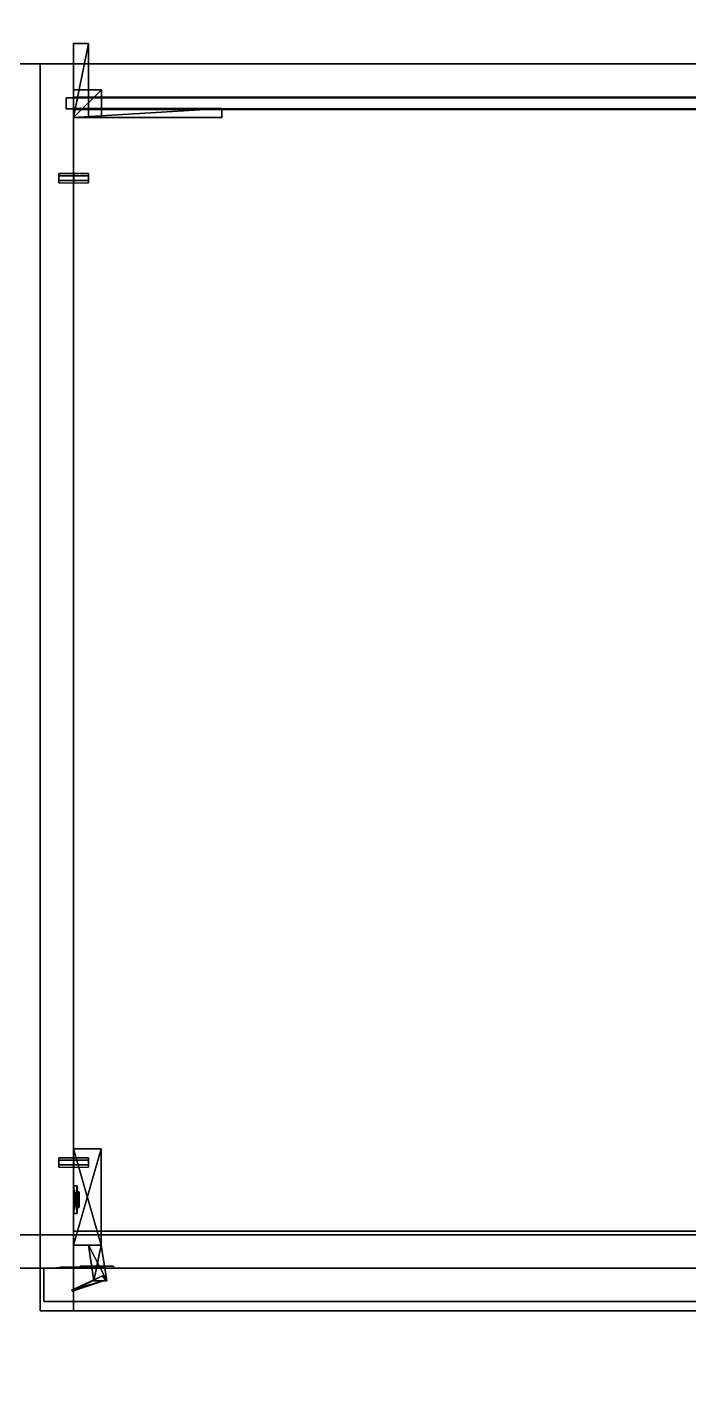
# Model space of a CAD drawing. Extents: x 0 to 5507, y -6518 to 0.
# Drawn here: x 1408 to 1765, y -2234 to -1498 of the extents above; entities that cross this region are included whole.
import ezdxf

# ---------------------------------------------------------------- set-up
doc = ezdxf.new("R2010")
doc.units = 0
for name, color, linetype in [('LAYER0', 7, 'CONTINUOUS'), ('LAYER1', 7, 'CONTINUOUS'), ('LAYER134', 254, 'CONTINUOUS'), ('LAYER135', 254, 'CONTINUOUS'), ('LAYER138', 7, 'CONTINUOUS'), ('LAYER139', 7, 'CONTINUOUS'), ('LAYER140', 7, 'CONTINUOUS'), ('LAYER141', 7, 'CONTINUOUS'), ('LAYER142', 7, 'CONTINUOUS'), ('LAYER144', 2, 'CONTINUOUS'), ('LAYER145', 7, 'CONTINUOUS'), ('LAYER146', 253, 'CONTINUOUS'), ('LAYER147', 253, 'CONTINUOUS'), ('LAYER148', 253, 'CONTINUOUS'), ('LAYER149', 253, 'CONTINUOUS'), ('LAYER150', 253, 'CONTINUOUS'), ('LAYER151', 253, 'CONTINUOUS'), ('LAYER168', 7, 'CONTINUOUS'), ('LAYER169', 254, 'CONTINUOUS'), ('LAYER170', 254, 'CONTINUOUS'), ('LAYER173', 28, 'CONTINUOUS'), ('LAYER174', 253, 'CONTINUOUS'), ('LAYER175', 28, 'CONTINUOUS'), ('LAYER176', 253, 'CONTINUOUS'), ('LAYER177', 254, 'CONTINUOUS'), ('LAYER3', 45, 'CONTINUOUS'), ('LAYER536', 254, 'CONTINUOUS'), ('LAYER537', 45, 'CONTINUOUS')]:
    doc.layers.add(name, color=color, linetype=linetype)

msp = doc.modelspace()

# ---------------------------------------------------------------- linework, layer by layer
at = {"layer": 'LAYER0', "invisible_edges": 1}
for points in [[(5507, 0), (0, -6518), (0, 0), (5507, 0)], [(5507, -6518, 5), (0, 0, 5), (0, -6518, 5), (5507, -6518, 5)], [(0, 0, 5), (5507, -6518, 5), (5507, 0, 5), (0, 0, 5)], [(0, -6518), (5507, 0), (5507, -6518), (0, -6518)]]:
    msp.add_3dface(points, dxfattribs=at)
at = {"layer": 'LAYER1'}
for points, invisible_edges in [([(1039, -1518, 5), (3202, -1368, 5), (3052, -1518, 5), (1039, -1518, 5)], 3), ([(3202, -1368, 5), (1039, -1518, 5), (1039, -1368, 5), (3202, -1368, 5)], 1), ([(3052, -1518, 2340), (1039, -1518, 5), (3052, -1518, 5), (3052, -1518, 2340)], 1), ([(1039, -1518, 5), (3052, -1518, 2340), (1039, -1518, 2340), (1039, -1518, 5)], 1)]:
    msp.add_3dface(points, dxfattribs=dict(at, invisible_edges=invisible_edges))
at = {"layer": 'LAYER134', "invisible_edges": 1}
for points in [[(1415, -1518, 1990), (2351, -2191, 1990), (2351, -1518, 1990), (1415, -1518, 1990)], [(2351, -2191, 1990), (1415, -1518, 1990), (1415, -2191, 1990), (2351, -2191, 1990)], [(1415, -1518, 1990), (1415, -2191, 1972), (1415, -2191, 1990), (1415, -1518, 1990)], [(1415, -2191, 1972), (1415, -1518, 1990), (1415, -1518, 1972), (1415, -2191, 1972)], [(2351, -1518, 1972), (1415, -1518, 1990), (2351, -1518, 1990), (2351, -1518, 1972)], [(1415, -1518, 1990), (2351, -1518, 1972), (1415, -1518, 1972), (1415, -1518, 1990)], [(1415, -2191, 1972), (2351, -1518, 1972), (2351, -2191, 1972), (1415, -2191, 1972)], [(2351, -1518, 1972), (1415, -2191, 1972), (1415, -1518, 1972), (2351, -1518, 1972)], [(1415, -2191, 1972), (2351, -2191, 1990), (1415, -2191, 1990), (1415, -2191, 1972)], [(2351, -2191, 1990), (1415, -2191, 1972), (2351, -2191, 1972), (2351, -2191, 1990)]]:
    msp.add_3dface(points, dxfattribs=at)
at = {"layer": 'LAYER135', "invisible_edges": 1}
for points in [[(1415, -1518, 110), (1433, -2191, 110), (1415, -2191, 110), (1415, -1518, 110)], [(1433, -2191, 110), (1415, -1518, 110), (1433, -1518, 110), (1433, -2191, 110)], [(1433, -1518, 1972), (1415, -2191, 1972), (1433, -2191, 1972), (1433, -1518, 1972)], [(1415, -2191, 1972), (1433, -1518, 1972), (1415, -1518, 1972), (1415, -2191, 1972)], [(1415, -1518, 110), (1433, -1518, 1972), (1433, -1518, 110), (1415, -1518, 110)], [(1433, -1518, 1972), (1415, -1518, 110), (1415, -1518, 1972), (1433, -1518, 1972)], [(1415, -2191, 1972), (1415, -1518, 110), (1415, -2191, 110), (1415, -2191, 1972)], [(1415, -1518, 110), (1415, -2191, 1972), (1415, -1518, 1972), (1415, -1518, 110)], [(1433, -1518, 1972), (1433, -2191, 110), (1433, -1518, 110), (1433, -1518, 1972)], [(1433, -2191, 110), (1433, -1518, 1972), (1433, -2191, 1972), (1433, -2191, 110)], [(1415, -2191, 1972), (1433, -2191, 110), (1433, -2191, 1972), (1415, -2191, 1972)], [(1433, -2191, 110), (1415, -2191, 1972), (1415, -2191, 110), (1433, -2191, 110)]]:
    msp.add_3dface(points, dxfattribs=at)
at = {"layer": 'LAYER138', "invisible_edges": 1}
for points in [[(2333, -1518, 2271), (1433, -1518, 2151), (1433, -1518, 2271), (2333, -1518, 2271)], [(1433, -1518, 2151), (2333, -1518, 2271), (2333, -1518, 2151), (1433, -1518, 2151)], [(1433, -1536, 2271), (1433, -1518, 2151), (1433, -1536, 2151), (1433, -1536, 2271)], [(1433, -1518, 2151), (1433, -1536, 2271), (1433, -1518, 2271), (1433, -1518, 2151)], [(2333, -1536, 2151), (1433, -1518, 2151), (2333, -1518, 2151), (2333, -1536, 2151)], [(1433, -1518, 2151), (2333, -1536, 2151), (1433, -1536, 2151), (1433, -1518, 2151)], [(1433, -1536, 2271), (2333, -1518, 2271), (1433, -1518, 2271), (1433, -1536, 2271)], [(2333, -1518, 2271), (1433, -1536, 2271), (2333, -1536, 2271), (2333, -1518, 2271)], [(2333, -1536, 2151), (1433, -1536, 2271), (1433, -1536, 2151), (2333, -1536, 2151)], [(1433, -1536, 2271), (2333, -1536, 2151), (2333, -1536, 2271), (1433, -1536, 2271)]]:
    msp.add_3dface(points, dxfattribs=at)
at = {"layer": 'LAYER139', "invisible_edges": 1}
for points in [[(1433, -1518, 2289), (2333, -2168, 2289), (2333, -1518, 2289), (1433, -1518, 2289)], [(2333, -2168, 2289), (1433, -1518, 2289), (1433, -2168, 2289), (2333, -2168, 2289)], [(1433, -1518, 2289), (1433, -2168, 2271), (1433, -2168, 2289), (1433, -1518, 2289)], [(1433, -2168, 2271), (1433, -1518, 2289), (1433, -1518, 2271), (1433, -2168, 2271)], [(2333, -1518, 2271), (1433, -1518, 2289), (2333, -1518, 2289), (2333, -1518, 2271)], [(1433, -1518, 2289), (2333, -1518, 2271), (1433, -1518, 2271), (1433, -1518, 2289)], [(1433, -2168, 2271), (2333, -1518, 2271), (2333, -2168, 2271), (1433, -2168, 2271)], [(2333, -1518, 2271), (1433, -2168, 2271), (1433, -1518, 2271), (2333, -1518, 2271)], [(1433, -2168, 2271), (2333, -2168, 2289), (1433, -2168, 2289), (1433, -2168, 2271)], [(2333, -2168, 2289), (1433, -2168, 2271), (2333, -2168, 2271), (2333, -2168, 2289)]]:
    msp.add_3dface(points, dxfattribs=at)
at = {"layer": 'LAYER140', "invisible_edges": 1}
for points in [[(2333, -1518, 1991), (1433, -2168, 1991), (1433, -1518, 1991), (2333, -1518, 1991)], [(1433, -2168, 1991), (2333, -1518, 1991), (2333, -2168, 1991), (1433, -2168, 1991)], [(1433, -1518, 2009), (1433, -2168, 1991), (1433, -2168, 2009), (1433, -1518, 2009)], [(1433, -2168, 1991), (1433, -1518, 2009), (1433, -1518, 1991), (1433, -2168, 1991)], [(1433, -1518, 2009), (2333, -1518, 1991), (1433, -1518, 1991), (1433, -1518, 2009)], [(2333, -1518, 1991), (1433, -1518, 2009), (2333, -1518, 2009), (2333, -1518, 1991)], [(2333, -2168, 2009), (1433, -1518, 2009), (1433, -2168, 2009), (2333, -2168, 2009)], [(1433, -1518, 2009), (2333, -2168, 2009), (2333, -1518, 2009), (1433, -1518, 2009)], [(2333, -2168, 2009), (1433, -2168, 1991), (2333, -2168, 1991), (2333, -2168, 2009)], [(1433, -2168, 1991), (2333, -2168, 2009), (1433, -2168, 2009), (1433, -2168, 1991)]]:
    msp.add_3dface(points, dxfattribs=at)
at = {"layer": 'LAYER141', "invisible_edges": 1}
for points in [[(1429, -1536.3, 2005), (2337, -1536.3, 2275), (2337, -1536.3, 2005), (1429, -1536.3, 2005)], [(2337, -1536.3, 2275), (1429, -1536.3, 2005), (1429, -1536.3, 2275), (2337, -1536.3, 2275)], [(1429, -1542.3, 2275), (2337, -1536.3, 2275), (1429, -1536.3, 2275), (1429, -1542.3, 2275)], [(2337, -1536.3, 2275), (1429, -1542.3, 2275), (2337, -1542.3, 2275), (2337, -1536.3, 2275)], [(1429, -1536.3, 2005), (1429, -1542.3, 2275), (1429, -1536.3, 2275), (1429, -1536.3, 2005)], [(1429, -1542.3, 2275), (1429, -1536.3, 2005), (1429, -1542.3, 2005), (1429, -1542.3, 2275)], [(2337, -1542.3, 2005), (1429, -1536.3, 2005), (2337, -1536.3, 2005), (2337, -1542.3, 2005)], [(1429, -1536.3, 2005), (2337, -1542.3, 2005), (1429, -1542.3, 2005), (1429, -1536.3, 2005)], [(1429, -1542.3, 2275), (2337, -1542.3, 2005), (2337, -1542.3, 2275), (1429, -1542.3, 2275)], [(2337, -1542.3, 2005), (1429, -1542.3, 2275), (1429, -1542.3, 2005), (2337, -1542.3, 2005)]]:
    msp.add_3dface(points, dxfattribs=at)
at = {"layer": 'LAYER142', "invisible_edges": 1}
for points in [[(1415, -1518, 1990), (1433, -2168, 1990), (1415, -2168, 1990), (1415, -1518, 1990)], [(1433, -2168, 1990), (1415, -1518, 1990), (1433, -1518, 1990), (1433, -2168, 1990)], [(1433, -1518, 2290), (1415, -2168, 2290), (1433, -2168, 2290), (1433, -1518, 2290)], [(1415, -2168, 2290), (1433, -1518, 2290), (1415, -1518, 2290), (1415, -2168, 2290)], [(1415, -1518, 1990), (1433, -1518, 2290), (1433, -1518, 1990), (1415, -1518, 1990)], [(1433, -1518, 2290), (1415, -1518, 1990), (1415, -1518, 2290), (1433, -1518, 2290)], [(1415, -2168, 2290), (1415, -1518, 1990), (1415, -2168, 1990), (1415, -2168, 2290)], [(1415, -1518, 1990), (1415, -2168, 2290), (1415, -1518, 2290), (1415, -1518, 1990)], [(1433, -1518, 2290), (1433, -2168, 1990), (1433, -1518, 1990), (1433, -1518, 2290)], [(1433, -2168, 1990), (1433, -1518, 2290), (1433, -2168, 2290), (1433, -2168, 1990)], [(1415, -2168, 2290), (1433, -2168, 1990), (1433, -2168, 2290), (1415, -2168, 2290)], [(1433, -2168, 1990), (1415, -2168, 2290), (1415, -2168, 1990), (1433, -2168, 1990)]]:
    msp.add_3dface(points, dxfattribs=at)
at = {"layer": 'LAYER144'}
for points in [[(1513, -1547, 2248), (1513, -1542, 2248), (1433, -1547, 2248), (1513, -1547, 2248)], [(1433, -1547, 2248), (1513, -1542, 2248), (1433, -1542, 2248), (1433, -1547, 2248)], [(1433, -1547, 2248), (1433, -1542, 2248), (1433, -1547, 2225), (1433, -1547, 2248)], [(1433, -1547, 2225), (1433, -1542, 2248), (1433, -1542, 2225), (1433, -1547, 2225)], [(1513, -1547, 2225), (1433, -1547, 2225), (1513, -1542, 2225), (1513, -1547, 2225)], [(1513, -1542, 2225), (1433, -1547, 2225), (1433, -1542, 2225), (1513, -1542, 2225)], [(1513, -1542, 2225), (1433, -1542, 2225), (1513, -1542, 2248), (1513, -1542, 2225)], [(1513, -1542, 2248), (1433, -1542, 2225), (1433, -1542, 2248), (1513, -1542, 2248)], [(1513, -1547, 2225), (1513, -1542, 2225), (1513, -1547, 2248), (1513, -1547, 2225)], [(1513, -1547, 2248), (1513, -1542, 2225), (1513, -1542, 2248), (1513, -1547, 2248)], [(1513, -1547, 2248), (1433, -1547, 2248), (1513, -1547, 2225), (1513, -1547, 2248)], [(1513, -1547, 2225), (1433, -1547, 2248), (1433, -1547, 2225), (1513, -1547, 2225)]]:
    msp.add_3dface(points, dxfattribs=at)
at = {"layer": 'LAYER145', "invisible_edges": 1}
for points in [[(1433, -1542, 2248), (1513, -1547, 2248), (1513, -1542, 2248), (1433, -1542, 2248)], [(1513, -1547, 2248), (1433, -1542, 2248), (1433, -1547, 2248), (1513, -1547, 2248)], [(1433, -1547, 2225), (1513, -1542, 2225), (1513, -1547, 2225), (1433, -1547, 2225)], [(1513, -1542, 2225), (1433, -1547, 2225), (1433, -1542, 2225), (1513, -1542, 2225)], [(1433, -1542, 2248), (1433, -1547, 2225), (1433, -1547, 2248), (1433, -1542, 2248)], [(1433, -1547, 2225), (1433, -1542, 2248), (1433, -1542, 2225), (1433, -1547, 2225)], [(1513, -1542, 2225), (1433, -1542, 2248), (1513, -1542, 2248), (1513, -1542, 2225)], [(1433, -1542, 2248), (1513, -1542, 2225), (1433, -1542, 2225), (1433, -1542, 2248)], [(1513, -1542, 2225), (1513, -1547, 2248), (1513, -1547, 2225), (1513, -1542, 2225)], [(1513, -1547, 2248), (1513, -1542, 2225), (1513, -1542, 2248), (1513, -1547, 2248)], [(1433, -1547, 2225), (1513, -1547, 2248), (1433, -1547, 2248), (1433, -1547, 2225)], [(1513, -1547, 2248), (1433, -1547, 2225), (1513, -1547, 2225), (1513, -1547, 2248)]]:
    msp.add_3dface(points, dxfattribs=at)
at = {"layer": 'LAYER146'}
for points in [[(1448, -1547, 2248), (1448, -1532, 2248), (1433, -1547, 2248), (1448, -1547, 2248)], [(1433, -1547, 2248), (1448, -1532, 2248), (1433, -1532, 2248), (1433, -1547, 2248)], [(1433, -1547, 2248), (1433, -1532, 2248), (1433, -1547, 2233), (1433, -1547, 2248)], [(1433, -1547, 2233), (1433, -1532, 2248), (1433, -1532, 2233), (1433, -1547, 2233)], [(1448, -1547, 2233), (1433, -1547, 2233), (1448, -1532, 2233), (1448, -1547, 2233)], [(1448, -1532, 2233), (1433, -1547, 2233), (1433, -1532, 2233), (1448, -1532, 2233)], [(1448, -1532, 2233), (1433, -1532, 2233), (1448, -1532, 2248), (1448, -1532, 2233)], [(1448, -1532, 2248), (1433, -1532, 2233), (1433, -1532, 2248), (1448, -1532, 2248)], [(1448, -1547, 2233), (1448, -1532, 2233), (1448, -1547, 2248), (1448, -1547, 2233)], [(1448, -1547, 2248), (1448, -1532, 2233), (1448, -1532, 2248), (1448, -1547, 2248)], [(1448, -1547, 2248), (1433, -1547, 2248), (1448, -1547, 2233), (1448, -1547, 2248)], [(1448, -1547, 2233), (1433, -1547, 2248), (1433, -1547, 2233), (1448, -1547, 2233)]]:
    msp.add_3dface(points, dxfattribs=at)
at = {"layer": 'LAYER147'}
for points in [[(1448, -1547, 2248), (1448, -1532, 2248), (1433, -1547, 2248), (1448, -1547, 2248)], [(1433, -1547, 2248), (1448, -1532, 2248), (1433, -1532, 2248), (1433, -1547, 2248)], [(1433, -1547, 2248), (1433, -1532, 2248), (1433, -1547, 2233), (1433, -1547, 2248)], [(1433, -1547, 2233), (1433, -1532, 2248), (1433, -1532, 2233), (1433, -1547, 2233)], [(1448, -1547, 2233), (1433, -1547, 2233), (1448, -1532, 2233), (1448, -1547, 2233)], [(1448, -1532, 2233), (1433, -1547, 2233), (1433, -1532, 2233), (1448, -1532, 2233)], [(1448, -1532, 2233), (1433, -1532, 2233), (1448, -1532, 2248), (1448, -1532, 2233)], [(1448, -1532, 2248), (1433, -1532, 2233), (1433, -1532, 2248), (1448, -1532, 2248)], [(1448, -1547, 2233), (1448, -1532, 2233), (1448, -1547, 2248), (1448, -1547, 2233)], [(1448, -1547, 2248), (1448, -1532, 2233), (1448, -1532, 2248), (1448, -1547, 2248)], [(1448, -1547, 2248), (1433, -1547, 2248), (1448, -1547, 2233), (1448, -1547, 2248)], [(1448, -1547, 2233), (1433, -1547, 2248), (1433, -1547, 2233), (1448, -1547, 2233)]]:
    msp.add_3dface(points, dxfattribs=at)
at = {"layer": 'LAYER148'}
for points in [[(1448, -1547, 2248), (1448, -1532, 2248), (1433, -1547, 2248), (1448, -1547, 2248)], [(1433, -1547, 2248), (1448, -1532, 2248), (1433, -1532, 2248), (1433, -1547, 2248)], [(1433, -1547, 2248), (1433, -1532, 2248), (1433, -1547, 2233), (1433, -1547, 2248)], [(1433, -1547, 2233), (1433, -1532, 2248), (1433, -1532, 2233), (1433, -1547, 2233)], [(1448, -1547, 2233), (1433, -1547, 2233), (1448, -1532, 2233), (1448, -1547, 2233)], [(1448, -1532, 2233), (1433, -1547, 2233), (1433, -1532, 2233), (1448, -1532, 2233)], [(1448, -1532, 2233), (1433, -1532, 2233), (1448, -1532, 2248), (1448, -1532, 2233)], [(1448, -1532, 2248), (1433, -1532, 2233), (1433, -1532, 2248), (1448, -1532, 2248)], [(1448, -1547, 2233), (1448, -1532, 2233), (1448, -1547, 2248), (1448, -1547, 2233)], [(1448, -1547, 2248), (1448, -1532, 2233), (1448, -1532, 2248), (1448, -1547, 2248)], [(1448, -1547, 2248), (1433, -1547, 2248), (1448, -1547, 2233), (1448, -1547, 2248)], [(1448, -1547, 2233), (1433, -1547, 2248), (1433, -1547, 2233), (1448, -1547, 2233)]]:
    msp.add_3dface(points, dxfattribs=at)
at = {"layer": 'LAYER149'}
for points in [[(1448, -1547, 2248), (1448, -1532, 2248), (1433, -1547, 2248), (1448, -1547, 2248)], [(1433, -1547, 2248), (1448, -1532, 2248), (1433, -1532, 2248), (1433, -1547, 2248)], [(1433, -1547, 2248), (1433, -1532, 2248), (1433, -1547, 2233), (1433, -1547, 2248)], [(1433, -1547, 2233), (1433, -1532, 2248), (1433, -1532, 2233), (1433, -1547, 2233)], [(1448, -1547, 2233), (1433, -1547, 2233), (1448, -1532, 2233), (1448, -1547, 2233)], [(1448, -1532, 2233), (1433, -1547, 2233), (1433, -1532, 2233), (1448, -1532, 2233)], [(1448, -1532, 2233), (1433, -1532, 2233), (1448, -1532, 2248), (1448, -1532, 2233)], [(1448, -1532, 2248), (1433, -1532, 2233), (1433, -1532, 2248), (1448, -1532, 2248)], [(1448, -1547, 2233), (1448, -1532, 2233), (1448, -1547, 2248), (1448, -1547, 2233)], [(1448, -1547, 2248), (1448, -1532, 2233), (1448, -1532, 2248), (1448, -1547, 2248)], [(1448, -1547, 2248), (1433, -1547, 2248), (1448, -1547, 2233), (1448, -1547, 2248)], [(1448, -1547, 2233), (1433, -1547, 2248), (1433, -1547, 2233), (1448, -1547, 2233)]]:
    msp.add_3dface(points, dxfattribs=at)
at = {"layer": 'LAYER150'}
for points in [[(1441, -1547, 2248), (1441, -1507, 2248), (1433, -1547, 2248), (1441, -1547, 2248)], [(1433, -1547, 2248), (1441, -1507, 2248), (1433, -1507, 2248), (1433, -1547, 2248)], [(1433, -1547, 2248), (1433, -1507, 2248), (1433, -1547, 2240), (1433, -1547, 2248)], [(1433, -1547, 2240), (1433, -1507, 2248), (1433, -1507, 2240), (1433, -1547, 2240)], [(1441, -1547, 2240), (1433, -1547, 2240), (1441, -1507, 2240), (1441, -1547, 2240)], [(1441, -1507, 2240), (1433, -1547, 2240), (1433, -1507, 2240), (1441, -1507, 2240)], [(1441, -1507, 2240), (1433, -1507, 2240), (1441, -1507, 2248), (1441, -1507, 2240)], [(1441, -1507, 2248), (1433, -1507, 2240), (1433, -1507, 2248), (1441, -1507, 2248)], [(1441, -1547, 2240), (1441, -1507, 2240), (1441, -1547, 2248), (1441, -1547, 2240)], [(1441, -1547, 2248), (1441, -1507, 2240), (1441, -1507, 2248), (1441, -1547, 2248)], [(1441, -1547, 2248), (1433, -1547, 2248), (1441, -1547, 2240), (1441, -1547, 2248)], [(1441, -1547, 2240), (1433, -1547, 2248), (1433, -1547, 2240), (1441, -1547, 2240)]]:
    msp.add_3dface(points, dxfattribs=at)
at = {"layer": 'LAYER151'}
for points in [[(1513, -1547, 2248), (1513, -1542, 2248), (1433, -1547, 2248), (1513, -1547, 2248)], [(1433, -1547, 2248), (1513, -1542, 2248), (1433, -1542, 2248), (1433, -1547, 2248)], [(1433, -1547, 2248), (1433, -1542, 2248), (1433, -1547, 2232), (1433, -1547, 2248)], [(1433, -1547, 2232), (1433, -1542, 2248), (1433, -1542, 2232), (1433, -1547, 2232)], [(1513, -1547, 2232), (1433, -1547, 2232), (1513, -1542, 2232), (1513, -1547, 2232)], [(1513, -1542, 2232), (1433, -1547, 2232), (1433, -1542, 2232), (1513, -1542, 2232)], [(1513, -1542, 2232), (1433, -1542, 2232), (1513, -1542, 2248), (1513, -1542, 2232)], [(1513, -1542, 2248), (1433, -1542, 2232), (1433, -1542, 2248), (1513, -1542, 2248)], [(1513, -1547, 2232), (1513, -1542, 2232), (1513, -1547, 2248), (1513, -1547, 2232)], [(1513, -1547, 2248), (1513, -1542, 2232), (1513, -1542, 2248), (1513, -1547, 2248)], [(1513, -1547, 2248), (1433, -1547, 2248), (1513, -1547, 2232), (1513, -1547, 2248)], [(1513, -1547, 2232), (1433, -1547, 2248), (1433, -1547, 2232), (1513, -1547, 2232)]]:
    msp.add_3dface(points, dxfattribs=at)
at = {"layer": 'LAYER168', "invisible_edges": 1}
for points in [[(2333, -1542.6, 2131), (1433, -2148, 2131), (1433, -1542.6, 2131), (2333, -1542.6, 2131)], [(1433, -2148, 2131), (2333, -1542.6, 2131), (2333, -2148, 2131), (1433, -2148, 2131)], [(1433, -1542.6, 2149), (1433, -2148, 2131), (1433, -2148, 2149), (1433, -1542.6, 2149)], [(1433, -2148, 2131), (1433, -1542.6, 2149), (1433, -1542.6, 2131), (1433, -2148, 2131)], [(1433, -1542.6, 2149), (2333, -1542.6, 2131), (1433, -1542.6, 2131), (1433, -1542.6, 2149)], [(2333, -1542.6, 2131), (1433, -1542.6, 2149), (2333, -1542.6, 2149), (2333, -1542.6, 2131)], [(2333, -2148, 2149), (1433, -1542.6, 2149), (1433, -2148, 2149), (2333, -2148, 2149)], [(1433, -1542.6, 2149), (2333, -2148, 2149), (2333, -1542.6, 2149), (1433, -1542.6, 2149)], [(2333, -2148, 2149), (1433, -2148, 2131), (2333, -2148, 2131), (2333, -2148, 2149)], [(1433, -2148, 2131), (2333, -2148, 2149), (1433, -2148, 2149), (1433, -2148, 2131)]]:
    msp.add_3dface(points, dxfattribs=at)
at = {"layer": 'LAYER169'}
for points in [[(1425, -2113.5, 2128.5), (1425, -2108.5, 2128.5), (1425, -2109.75, 2130.665), (1425, -2112.25, 2130.665)], [(1425, -2113.5, 2128.5), (1425, -2112.25, 2126.335), (1425, -2109.75, 2126.335), (1425, -2108.5, 2128.5)], [(1432.95, -2108, 2128.5), (1432.95, -2114, 2128.5), (1432.95, -2112.5, 2131.098), (1432.95, -2109.5, 2131.098)], [(1432.95, -2108, 2128.5), (1432.95, -2114, 2128.5), (1432.95, -2112.5, 2125.902), (1432.95, -2109.5, 2125.902)], [(1433.05, -2108, 2128.5), (1433.05, -2114, 2128.5), (1433.05, -2112.5, 2131.098), (1433.05, -2109.5, 2131.098)], [(1433.05, -2108, 2128.5), (1433.05, -2114, 2128.5), (1433.05, -2112.5, 2125.902), (1433.05, -2109.5, 2125.902)], [(1441, -2113.5, 2128.5), (1441, -2108.5, 2128.5), (1441, -2109.75, 2130.665), (1441, -2112.25, 2130.665)], [(1441, -2113.5, 2128.5), (1441, -2112.25, 2126.335), (1441, -2109.75, 2126.335), (1441, -2108.5, 2128.5)]]:
    msp.add_3dface(points, dxfattribs=at)
at = {"layer": 'LAYER170'}
for points in [[(1425, -1582.1, 2128.5), (1425, -1577.1, 2128.5), (1425, -1578.35, 2130.665), (1425, -1580.85, 2130.665)], [(1425, -1582.1, 2128.5), (1425, -1580.85, 2126.335), (1425, -1578.35, 2126.335), (1425, -1577.1, 2128.5)], [(1432.95, -1576.6, 2128.5), (1432.95, -1582.6, 2128.5), (1432.95, -1581.1, 2131.098), (1432.95, -1578.1, 2131.098)], [(1432.95, -1576.6, 2128.5), (1432.95, -1582.6, 2128.5), (1432.95, -1581.1, 2125.902), (1432.95, -1578.1, 2125.902)], [(1433.05, -1576.6, 2128.5), (1433.05, -1582.6, 2128.5), (1433.05, -1581.1, 2131.098), (1433.05, -1578.1, 2131.098)], [(1433.05, -1576.6, 2128.5), (1433.05, -1582.6, 2128.5), (1433.05, -1581.1, 2125.902), (1433.05, -1578.1, 2125.902)], [(1441, -1582.1, 2128.5), (1441, -1577.1, 2128.5), (1441, -1578.35, 2130.665), (1441, -1580.85, 2130.665)], [(1441, -1582.1, 2128.5), (1441, -1580.85, 2126.335), (1441, -1578.35, 2126.335), (1441, -1577.1, 2128.5)]]:
    msp.add_3dface(points, dxfattribs=at)
at = {"layer": 'LAYER173'}
for points, invisible_edges in [([(1424.49, -2167.75, 2088.025), (1423.5, -2167.75, 2093), (1425.5, -2167.75, 2093), (1425.5, -2167.75, 2087.5)], 10), ([(1423.5, -2167.75, 2093), (1424.49, -2167.75, 2097.975), (1425.5, -2167.75, 2098.5), (1425.5, -2167.75, 2093)], 10), ([(1427.308, -2167.75, 2083.808), (1424.49, -2167.75, 2088.025), (1425.5, -2167.75, 2087.5), (1429, -2167.75, 2087.5)], 10), ([(1424.49, -2167.75, 2097.975), (1427.308, -2167.75, 2102.192), (1429, -2167.75, 2098.5), (1425.5, -2167.75, 2098.5)], 10), ([(1425.5, -2167.5, 2098.5), (1425.5, -2167.5, 2087.5), (1432.5, -2167.5, 2087.5), (1432.291, -2167.5, 2098.317)], 4), ([(1431.525, -2167.75, 2080.99), (1427.308, -2167.75, 2083.808), (1429, -2167.75, 2087.5), (1432.5, -2167.75, 2087.5)], 10), ([(1427.308, -2167.75, 2102.192), (1431.525, -2167.75, 2105.01), (1432.5, -2167.75, 2098.5), (1429, -2167.75, 2098.5)], 10), ([(1436.5, -2167.75, 2080), (1431.525, -2167.75, 2080.99), (1432.5, -2167.75, 2087.5), (1436.5, -2167.75, 2084)], 2), ([(1431.525, -2167.75, 2105.01), (1436.5, -2167.75, 2106), (1436.5, -2167.75, 2102), (1432.5, -2167.75, 2098.5)], 8), ([(1432.291, -2167.5, 2098.317), (1432.5, -2167.5, 2087.5), (1436.5, -2167.5, 2084), (1436.5, -2167.5, 2102)], 5), ([(1454.5, -2167, 2072), (1449.5, -2167, 2084), (1436.5, -2167, 2084), (1436.5, -2167, 2072)], 1), ([(1454.5, -2167, 2114), (1449.5, -2167, 2102), (1436.5, -2167, 2102), (1436.5, -2167, 2114)], 1), ([(1436.5, -2167.5, 2102), (1436.5, -2167.5, 2084), (1449.5, -2167.5, 2084), (1449.5, -2167.5, 2102)], 1), ([(1454.5, -2167, 2114), (1454.5, -2167, 2072), (1449.5, -2167, 2084), (1449.5, -2167, 2102)], 10)]:
    msp.add_3dface(points, dxfattribs=dict(at, invisible_edges=invisible_edges))
for points in [[(1454.5, -2167, 2072), (1436.5, -2167, 2072), (1436.5, -2167, 2072), (1454.5, -2167, 2072)], [(1454.5, -2167, 2114), (1436.5, -2167, 2114), (1436.5, -2167, 2114), (1454.5, -2167, 2114)], [(1449.5, -2167, 2084), (1449.5, -2168, 2084), (1436.5, -2168, 2084), (1436.5, -2167, 2084)], [(1436.5, -2167, 2084), (1436.5, -2168, 2084), (1436.5, -2168, 2072), (1436.5, -2167, 2072)], [(1436.5, -2167, 2072), (1436.5, -2168, 2072), (1454.5, -2168, 2072), (1454.5, -2167, 2072)], [(1449.5, -2167, 2102), (1449.5, -2168, 2102), (1436.5, -2168, 2102), (1436.5, -2167, 2102)], [(1436.5, -2167, 2102), (1436.5, -2168, 2102), (1436.5, -2168, 2114), (1436.5, -2167, 2114)], [(1436.5, -2167, 2114), (1436.5, -2168, 2114), (1454.5, -2168, 2114), (1454.5, -2167, 2114)], [(1436.5, -2168, 2084), (1436.5, -2168, 2072), (1436.5, -2168, 2084)], [(1436.5, -2168, 2102), (1436.5, -2168, 2114), (1436.5, -2168, 2102)], [(1454.5, -2168, 2072), (1436.5, -2168, 2072), (1436.5, -2168, 2114), (1454.5, -2168, 2114)], [(1449.5, -2167, 2084), (1449.5, -2168, 2084), (1449.5, -2168, 2102), (1449.5, -2167, 2102)], [(1449.5, -2168, 2084), (1449.5, -2168, 2102), (1449.5, -2168, 2084)], [(1454.5, -2167, 2114), (1454.5, -2168, 2114), (1454.5, -2167, 2114)], [(1454.5, -2168, 2072), (1454.5, -2168, 2114), (1454.5, -2167, 2114), (1454.5, -2167, 2072)]]:
    msp.add_3dface(points, dxfattribs=at)
at = {"layer": 'LAYER174'}
for points in [[(1433, -2103.5, 2086.217), (1447.922, -2155.5, 2086.217), (1433, -2155.5, 2086.217), (1433, -2103.5, 2086.217)], [(1447.922, -2103.5, 2086.217), (1447.922, -2155.5, 2086.217), (1433, -2103.5, 2086.217), (1447.922, -2103.5, 2086.217)], [(1433, -2103.5, 2099.783), (1447.922, -2103.5, 2086.217), (1433, -2103.5, 2086.217), (1433, -2103.5, 2099.783)], [(1447.922, -2103.5, 2099.783), (1447.922, -2103.5, 2086.217), (1433, -2103.5, 2099.783), (1447.922, -2103.5, 2099.783)], [(1433, -2155.5, 2099.783), (1447.922, -2103.5, 2099.783), (1433, -2103.5, 2099.783), (1433, -2155.5, 2099.783)], [(1447.922, -2155.5, 2099.783), (1447.922, -2103.5, 2099.783), (1433, -2155.5, 2099.783), (1447.922, -2155.5, 2099.783)], [(1447.922, -2103.5, 2086.217), (1447.922, -2155.5, 2099.783), (1447.922, -2155.5, 2086.217), (1447.922, -2103.5, 2086.217)], [(1447.922, -2103.5, 2099.783), (1447.922, -2155.5, 2099.783), (1447.922, -2103.5, 2086.217), (1447.922, -2103.5, 2099.783)], [(1433, -2123.5, 2119), (1433, -2138.5, 2119), (1434.99, -2138.5, 2119), (1433, -2123.5, 2119)], [(1434.99, -2123.5, 2119), (1433, -2123.5, 2119), (1434.99, -2138.5, 2119), (1434.99, -2123.5, 2119)], [(1433, -2123.5, 2067), (1433, -2123.5, 2119), (1434.99, -2123.5, 2119), (1433, -2123.5, 2067)], [(1434.99, -2123.5, 2067), (1433, -2123.5, 2067), (1434.99, -2123.5, 2119), (1434.99, -2123.5, 2067)], [(1433, -2138.5, 2067), (1433, -2123.5, 2067), (1434.99, -2123.5, 2067), (1433, -2138.5, 2067)], [(1434.99, -2138.5, 2067), (1433, -2138.5, 2067), (1434.99, -2123.5, 2067), (1434.99, -2138.5, 2067)], [(1434.99, -2123.5, 2119), (1434.99, -2138.5, 2119), (1434.99, -2138.5, 2067), (1434.99, -2123.5, 2119)], [(1434.99, -2123.5, 2067), (1434.99, -2123.5, 2119), (1434.99, -2138.5, 2067), (1434.99, -2123.5, 2067)], [(1434.99, -2131, 2106.291), (1435.984, -2126.757, 2111.087), (1435.984, -2131, 2106.291), (1434.99, -2131, 2106.291)], [(1434.99, -2126.757, 2111.087), (1435.984, -2126.757, 2111.087), (1434.99, -2131, 2106.291), (1434.99, -2126.757, 2111.087)], [(1434.99, -2126.757, 2111.087), (1435.984, -2131, 2115.883), (1435.984, -2126.757, 2111.087), (1434.99, -2126.757, 2111.087)], [(1434.99, -2131, 2115.883), (1435.984, -2131, 2115.883), (1434.99, -2126.757, 2111.087), (1434.99, -2131, 2115.883)], [(1434.99, -2131, 2106.291), (1434.99, -2126.757, 2111.087), (1434.99, -2131, 2115.883), (1434.99, -2131, 2106.291)], [(1434.99, -2131, 2070.117), (1435.984, -2126.757, 2074.913), (1435.984, -2131, 2070.117), (1434.99, -2131, 2070.117)], [(1434.99, -2126.757, 2074.913), (1435.984, -2126.757, 2074.913), (1434.99, -2131, 2070.117), (1434.99, -2126.757, 2074.913)], [(1434.99, -2126.757, 2074.913), (1435.984, -2131, 2079.709), (1435.984, -2126.757, 2074.913), (1434.99, -2126.757, 2074.913)], [(1434.99, -2131, 2079.709), (1435.984, -2131, 2079.709), (1434.99, -2126.757, 2074.913), (1434.99, -2131, 2079.709)], [(1434.99, -2131, 2070.117), (1434.99, -2126.757, 2074.913), (1434.99, -2131, 2079.709), (1434.99, -2131, 2070.117)], [(1435.984, -2135.243, 2111.087), (1435.984, -2126.757, 2111.087), (1435.984, -2131, 2115.883), (1435.984, -2135.243, 2111.087)], [(1435.984, -2131, 2106.291), (1435.984, -2126.757, 2111.087), (1435.984, -2135.243, 2111.087), (1435.984, -2131, 2106.291)], [(1435.984, -2135.243, 2074.913), (1435.984, -2126.757, 2074.913), (1435.984, -2131, 2079.709), (1435.984, -2135.243, 2074.913)], [(1435.984, -2131, 2070.117), (1435.984, -2126.757, 2074.913), (1435.984, -2135.243, 2074.913), (1435.984, -2131, 2070.117)], [(1434.99, -2135.243, 2111.087), (1435.984, -2131, 2106.291), (1435.984, -2135.243, 2111.087), (1434.99, -2135.243, 2111.087)], [(1434.99, -2131, 2106.291), (1435.984, -2131, 2106.291), (1434.99, -2135.243, 2111.087), (1434.99, -2131, 2106.291)], [(1434.99, -2135.243, 2111.087), (1434.99, -2131, 2106.291), (1434.99, -2131, 2115.883), (1434.99, -2135.243, 2111.087)], [(1434.99, -2135.243, 2111.087), (1435.984, -2131, 2115.883), (1434.99, -2131, 2115.883), (1434.99, -2135.243, 2111.087)], [(1435.984, -2135.243, 2111.087), (1435.984, -2131, 2115.883), (1434.99, -2135.243, 2111.087), (1435.984, -2135.243, 2111.087)], [(1434.99, -2135.243, 2074.913), (1435.984, -2131, 2070.117), (1435.984, -2135.243, 2074.913), (1434.99, -2135.243, 2074.913)], [(1434.99, -2131, 2070.117), (1435.984, -2131, 2070.117), (1434.99, -2135.243, 2074.913), (1434.99, -2131, 2070.117)], [(1434.99, -2135.243, 2074.913), (1434.99, -2131, 2070.117), (1434.99, -2131, 2079.709), (1434.99, -2135.243, 2074.913)], [(1434.99, -2135.243, 2074.913), (1435.984, -2131, 2079.709), (1434.99, -2131, 2079.709), (1434.99, -2135.243, 2074.913)], [(1435.984, -2135.243, 2074.913), (1435.984, -2131, 2079.709), (1434.99, -2135.243, 2074.913), (1435.984, -2135.243, 2074.913)], [(1434.99, -2138.5, 2119), (1433, -2138.5, 2119), (1433, -2138.5, 2067), (1434.99, -2138.5, 2119)], [(1434.99, -2138.5, 2067), (1434.99, -2138.5, 2119), (1433, -2138.5, 2067), (1434.99, -2138.5, 2067)], [(1440.958, -2155.5, 2086.217), (1450.906, -2174.865, 2086.217), (1443.942, -2174.865, 2086.217), (1440.958, -2155.5, 2086.217)], [(1447.922, -2155.5, 2086.217), (1450.906, -2174.865, 2086.217), (1440.958, -2155.5, 2086.217), (1447.922, -2155.5, 2086.217)], [(1443.942, -2174.865, 2099.783), (1447.922, -2155.5, 2099.783), (1440.958, -2155.5, 2099.783), (1443.942, -2174.865, 2099.783)], [(1450.906, -2174.865, 2099.783), (1447.922, -2155.5, 2099.783), (1443.942, -2174.865, 2099.783), (1450.906, -2174.865, 2099.783)], [(1447.922, -2155.5, 2086.217), (1450.906, -2174.865, 2099.783), (1450.906, -2174.865, 2086.217), (1447.922, -2155.5, 2086.217)], [(1447.922, -2155.5, 2099.783), (1450.906, -2174.865, 2099.783), (1447.922, -2155.5, 2086.217), (1447.922, -2155.5, 2099.783)], [(1448.692, -2172.075, 2087.348), (1432.409, -2180.5, 2087.348), (1431.918, -2179.923, 2087.348), (1448.692, -2172.075, 2087.348)], [(1431.918, -2179.923, 2098.652), (1450.182, -2174.456, 2098.652), (1448.692, -2172.075, 2098.652), (1431.918, -2179.923, 2098.652)], [(1432.409, -2180.5, 2098.652), (1450.182, -2174.456, 2098.652), (1431.918, -2179.923, 2098.652), (1432.409, -2180.5, 2098.652)], [(1450.182, -2174.456, 2087.348), (1432.409, -2180.5, 2087.348), (1448.692, -2172.075, 2087.348), (1450.182, -2174.456, 2087.348)], [(1450.182, -2174.456, 2087.348), (1432.409, -2180.5, 2098.652), (1432.409, -2180.5, 2087.348), (1450.182, -2174.456, 2087.348)], [(1450.182, -2174.456, 2098.652), (1432.409, -2180.5, 2098.652), (1450.182, -2174.456, 2087.348), (1450.182, -2174.456, 2098.652)]]:
    msp.add_3dface(points, dxfattribs=at)
at = {"layer": 'LAYER175'}
for points, invisible_edges in [([(1424.49, -2167.75, 2182.025), (1423.5, -2167.75, 2187), (1425.5, -2167.75, 2187), (1425.5, -2167.75, 2181.5)], 10), ([(1423.5, -2167.75, 2187), (1424.49, -2167.75, 2191.975), (1425.5, -2167.75, 2192.5), (1425.5, -2167.75, 2187)], 10), ([(1427.308, -2167.75, 2177.808), (1424.49, -2167.75, 2182.025), (1425.5, -2167.75, 2181.5), (1429, -2167.75, 2181.5)], 10), ([(1424.49, -2167.75, 2191.975), (1427.308, -2167.75, 2196.192), (1429, -2167.75, 2192.5), (1425.5, -2167.75, 2192.5)], 10), ([(1425.5, -2167.5, 2192.5), (1425.5, -2167.5, 2181.5), (1432.5, -2167.5, 2181.5), (1432.291, -2167.5, 2192.317)], 4), ([(1431.525, -2167.75, 2174.99), (1427.308, -2167.75, 2177.808), (1429, -2167.75, 2181.5), (1432.5, -2167.75, 2181.5)], 10), ([(1427.308, -2167.75, 2196.192), (1431.525, -2167.75, 2199.01), (1432.5, -2167.75, 2192.5), (1429, -2167.75, 2192.5)], 10), ([(1436.5, -2167.75, 2174), (1431.525, -2167.75, 2174.99), (1432.5, -2167.75, 2181.5), (1436.5, -2167.75, 2178)], 2), ([(1431.525, -2167.75, 2199.01), (1436.5, -2167.75, 2200), (1436.5, -2167.75, 2196), (1432.5, -2167.75, 2192.5)], 8), ([(1432.291, -2167.5, 2192.317), (1432.5, -2167.5, 2181.5), (1436.5, -2167.5, 2178), (1436.5, -2167.5, 2196)], 5), ([(1454.5, -2167, 2166), (1449.5, -2167, 2178), (1436.5, -2167, 2178), (1436.5, -2167, 2166)], 1), ([(1454.5, -2167, 2208), (1449.5, -2167, 2196), (1436.5, -2167, 2196), (1436.5, -2167, 2208)], 1), ([(1436.5, -2167.5, 2196), (1436.5, -2167.5, 2178), (1449.5, -2167.5, 2178), (1449.5, -2167.5, 2196)], 1), ([(1454.5, -2167, 2208), (1454.5, -2167, 2166), (1449.5, -2167, 2178), (1449.5, -2167, 2196)], 10)]:
    msp.add_3dface(points, dxfattribs=dict(at, invisible_edges=invisible_edges))
for points in [[(1454.5, -2167, 2166), (1436.5, -2167, 2166), (1436.5, -2167, 2166), (1454.5, -2167, 2166)], [(1454.5, -2167, 2208), (1436.5, -2167, 2208), (1436.5, -2167, 2208), (1454.5, -2167, 2208)], [(1449.5, -2167, 2178), (1449.5, -2168, 2178), (1436.5, -2168, 2178), (1436.5, -2167, 2178)], [(1436.5, -2167, 2178), (1436.5, -2168, 2178), (1436.5, -2168, 2166), (1436.5, -2167, 2166)], [(1436.5, -2167, 2166), (1436.5, -2168, 2166), (1454.5, -2168, 2166), (1454.5, -2167, 2166)], [(1449.5, -2167, 2196), (1449.5, -2168, 2196), (1436.5, -2168, 2196), (1436.5, -2167, 2196)], [(1436.5, -2167, 2196), (1436.5, -2168, 2196), (1436.5, -2168, 2208), (1436.5, -2167, 2208)], [(1436.5, -2167, 2208), (1436.5, -2168, 2208), (1454.5, -2168, 2208), (1454.5, -2167, 2208)], [(1436.5, -2168, 2178), (1436.5, -2168, 2166), (1436.5, -2168, 2178)], [(1436.5, -2168, 2196), (1436.5, -2168, 2208), (1436.5, -2168, 2196)], [(1454.5, -2168, 2166), (1436.5, -2168, 2166), (1436.5, -2168, 2208), (1454.5, -2168, 2208)], [(1449.5, -2167, 2178), (1449.5, -2168, 2178), (1449.5, -2168, 2196), (1449.5, -2167, 2196)], [(1449.5, -2168, 2178), (1449.5, -2168, 2196), (1449.5, -2168, 2178)], [(1454.5, -2167, 2208), (1454.5, -2168, 2208), (1454.5, -2167, 2208)], [(1454.5, -2168, 2166), (1454.5, -2168, 2208), (1454.5, -2167, 2208), (1454.5, -2167, 2166)]]:
    msp.add_3dface(points, dxfattribs=at)
at = {"layer": 'LAYER176'}
for points in [[(1433, -2103.5, 2180.217), (1447.922, -2155.5, 2180.217), (1433, -2155.5, 2180.217), (1433, -2103.5, 2180.217)], [(1447.922, -2103.5, 2180.217), (1447.922, -2155.5, 2180.217), (1433, -2103.5, 2180.217), (1447.922, -2103.5, 2180.217)], [(1433, -2103.5, 2193.783), (1447.922, -2103.5, 2180.217), (1433, -2103.5, 2180.217), (1433, -2103.5, 2193.783)], [(1447.922, -2103.5, 2193.783), (1447.922, -2103.5, 2180.217), (1433, -2103.5, 2193.783), (1447.922, -2103.5, 2193.783)], [(1433, -2155.5, 2193.783), (1447.922, -2103.5, 2193.783), (1433, -2103.5, 2193.783), (1433, -2155.5, 2193.783)], [(1447.922, -2155.5, 2193.783), (1447.922, -2103.5, 2193.783), (1433, -2155.5, 2193.783), (1447.922, -2155.5, 2193.783)], [(1447.922, -2103.5, 2180.217), (1447.922, -2155.5, 2193.783), (1447.922, -2155.5, 2180.217), (1447.922, -2103.5, 2180.217)], [(1447.922, -2103.5, 2193.783), (1447.922, -2155.5, 2193.783), (1447.922, -2103.5, 2180.217), (1447.922, -2103.5, 2193.783)], [(1433, -2123.5, 2213), (1433, -2138.5, 2213), (1434.99, -2138.5, 2213), (1433, -2123.5, 2213)], [(1434.99, -2123.5, 2213), (1433, -2123.5, 2213), (1434.99, -2138.5, 2213), (1434.99, -2123.5, 2213)], [(1433, -2123.5, 2161), (1433, -2123.5, 2213), (1434.99, -2123.5, 2213), (1433, -2123.5, 2161)], [(1434.99, -2123.5, 2161), (1433, -2123.5, 2161), (1434.99, -2123.5, 2213), (1434.99, -2123.5, 2161)], [(1433, -2138.5, 2161), (1433, -2123.5, 2161), (1434.99, -2123.5, 2161), (1433, -2138.5, 2161)], [(1434.99, -2138.5, 2161), (1433, -2138.5, 2161), (1434.99, -2123.5, 2161), (1434.99, -2138.5, 2161)], [(1434.99, -2123.5, 2213), (1434.99, -2138.5, 2213), (1434.99, -2138.5, 2161), (1434.99, -2123.5, 2213)], [(1434.99, -2123.5, 2161), (1434.99, -2123.5, 2213), (1434.99, -2138.5, 2161), (1434.99, -2123.5, 2161)], [(1434.99, -2131, 2200.291), (1435.984, -2126.757, 2205.087), (1435.984, -2131, 2200.291), (1434.99, -2131, 2200.291)], [(1434.99, -2126.757, 2205.087), (1435.984, -2126.757, 2205.087), (1434.99, -2131, 2200.291), (1434.99, -2126.757, 2205.087)], [(1434.99, -2126.757, 2205.087), (1435.984, -2131, 2209.883), (1435.984, -2126.757, 2205.087), (1434.99, -2126.757, 2205.087)], [(1434.99, -2131, 2209.883), (1435.984, -2131, 2209.883), (1434.99, -2126.757, 2205.087), (1434.99, -2131, 2209.883)], [(1434.99, -2131, 2200.291), (1434.99, -2126.757, 2205.087), (1434.99, -2131, 2209.883), (1434.99, -2131, 2200.291)], [(1434.99, -2131, 2164.117), (1435.984, -2126.757, 2168.913), (1435.984, -2131, 2164.117), (1434.99, -2131, 2164.117)], [(1434.99, -2126.757, 2168.913), (1435.984, -2126.757, 2168.913), (1434.99, -2131, 2164.117), (1434.99, -2126.757, 2168.913)], [(1434.99, -2126.757, 2168.913), (1435.984, -2131, 2173.709), (1435.984, -2126.757, 2168.913), (1434.99, -2126.757, 2168.913)], [(1434.99, -2131, 2173.709), (1435.984, -2131, 2173.709), (1434.99, -2126.757, 2168.913), (1434.99, -2131, 2173.709)], [(1434.99, -2131, 2164.117), (1434.99, -2126.757, 2168.913), (1434.99, -2131, 2173.709), (1434.99, -2131, 2164.117)], [(1435.984, -2135.243, 2205.087), (1435.984, -2126.757, 2205.087), (1435.984, -2131, 2209.883), (1435.984, -2135.243, 2205.087)], [(1435.984, -2131, 2200.291), (1435.984, -2126.757, 2205.087), (1435.984, -2135.243, 2205.087), (1435.984, -2131, 2200.291)], [(1435.984, -2135.243, 2168.913), (1435.984, -2126.757, 2168.913), (1435.984, -2131, 2173.709), (1435.984, -2135.243, 2168.913)], [(1435.984, -2131, 2164.117), (1435.984, -2126.757, 2168.913), (1435.984, -2135.243, 2168.913), (1435.984, -2131, 2164.117)], [(1434.99, -2135.243, 2205.087), (1435.984, -2131, 2200.291), (1435.984, -2135.243, 2205.087), (1434.99, -2135.243, 2205.087)], [(1434.99, -2131, 2200.291), (1435.984, -2131, 2200.291), (1434.99, -2135.243, 2205.087), (1434.99, -2131, 2200.291)], [(1434.99, -2135.243, 2205.087), (1434.99, -2131, 2200.291), (1434.99, -2131, 2209.883), (1434.99, -2135.243, 2205.087)], [(1434.99, -2135.243, 2205.087), (1435.984, -2131, 2209.883), (1434.99, -2131, 2209.883), (1434.99, -2135.243, 2205.087)], [(1435.984, -2135.243, 2205.087), (1435.984, -2131, 2209.883), (1434.99, -2135.243, 2205.087), (1435.984, -2135.243, 2205.087)], [(1434.99, -2135.243, 2168.913), (1435.984, -2131, 2164.117), (1435.984, -2135.243, 2168.913), (1434.99, -2135.243, 2168.913)], [(1434.99, -2131, 2164.117), (1435.984, -2131, 2164.117), (1434.99, -2135.243, 2168.913), (1434.99, -2131, 2164.117)], [(1434.99, -2135.243, 2168.913), (1434.99, -2131, 2164.117), (1434.99, -2131, 2173.709), (1434.99, -2135.243, 2168.913)], [(1434.99, -2135.243, 2168.913), (1435.984, -2131, 2173.709), (1434.99, -2131, 2173.709), (1434.99, -2135.243, 2168.913)], [(1435.984, -2135.243, 2168.913), (1435.984, -2131, 2173.709), (1434.99, -2135.243, 2168.913), (1435.984, -2135.243, 2168.913)], [(1434.99, -2138.5, 2213), (1433, -2138.5, 2213), (1433, -2138.5, 2161), (1434.99, -2138.5, 2213)], [(1434.99, -2138.5, 2161), (1434.99, -2138.5, 2213), (1433, -2138.5, 2161), (1434.99, -2138.5, 2161)], [(1440.958, -2155.5, 2180.217), (1450.906, -2174.865, 2180.217), (1443.942, -2174.865, 2180.217), (1440.958, -2155.5, 2180.217)], [(1447.922, -2155.5, 2180.217), (1450.906, -2174.865, 2180.217), (1440.958, -2155.5, 2180.217), (1447.922, -2155.5, 2180.217)], [(1443.942, -2174.865, 2193.783), (1447.922, -2155.5, 2193.783), (1440.958, -2155.5, 2193.783), (1443.942, -2174.865, 2193.783)], [(1450.906, -2174.865, 2193.783), (1447.922, -2155.5, 2193.783), (1443.942, -2174.865, 2193.783), (1450.906, -2174.865, 2193.783)], [(1447.922, -2155.5, 2180.217), (1450.906, -2174.865, 2193.783), (1450.906, -2174.865, 2180.217), (1447.922, -2155.5, 2180.217)], [(1447.922, -2155.5, 2193.783), (1450.906, -2174.865, 2193.783), (1447.922, -2155.5, 2180.217), (1447.922, -2155.5, 2193.783)], [(1448.692, -2172.075, 2181.348), (1432.409, -2180.5, 2181.348), (1431.918, -2179.923, 2181.348), (1448.692, -2172.075, 2181.348)], [(1431.918, -2179.923, 2192.652), (1450.182, -2174.456, 2192.652), (1448.692, -2172.075, 2192.652), (1431.918, -2179.923, 2192.652)], [(1432.409, -2180.5, 2192.652), (1450.182, -2174.456, 2192.652), (1431.918, -2179.923, 2192.652), (1432.409, -2180.5, 2192.652)], [(1450.182, -2174.456, 2181.348), (1432.409, -2180.5, 2181.348), (1448.692, -2172.075, 2181.348), (1450.182, -2174.456, 2181.348)], [(1450.182, -2174.456, 2181.348), (1432.409, -2180.5, 2192.652), (1432.409, -2180.5, 2181.348), (1450.182, -2174.456, 2181.348)], [(1450.182, -2174.456, 2192.652), (1432.409, -2180.5, 2192.652), (1450.182, -2174.456, 2181.348), (1450.182, -2174.456, 2192.652)]]:
    msp.add_3dface(points, dxfattribs=at)
at = {"layer": 'LAYER177', "invisible_edges": 1}
for points in [[(1881.5, -2168, 1993), (1417, -2168, 2287), (1881.5, -2168, 2287), (1881.5, -2168, 1993)], [(1417, -2168, 2287), (1881.5, -2168, 1993), (1417, -2168, 1993), (1417, -2168, 2287)], [(1881.5, -2168, 1993), (1417, -2186, 1993), (1417, -2168, 1993), (1881.5, -2168, 1993)], [(1417, -2186, 1993), (1881.5, -2168, 1993), (1881.5, -2186, 1993), (1417, -2186, 1993)], [(1417, -2186, 1993), (1417, -2168, 2287), (1417, -2168, 1993), (1417, -2186, 1993)], [(1417, -2168, 2287), (1417, -2186, 1993), (1417, -2186, 2287), (1417, -2168, 2287)], [(1881.5, -2186, 2287), (1417, -2168, 2287), (1417, -2186, 2287), (1881.5, -2186, 2287)], [(1417, -2168, 2287), (1881.5, -2186, 2287), (1881.5, -2168, 2287), (1417, -2168, 2287)], [(1417, -2186, 1993), (1881.5, -2186, 2287), (1417, -2186, 2287), (1417, -2186, 1993)], [(1881.5, -2186, 2287), (1417, -2186, 1993), (1881.5, -2186, 1993), (1881.5, -2186, 2287)]]:
    msp.add_3dface(points, dxfattribs=at)
at = {"layer": 'LAYER3', "invisible_edges": 1}
for points in [[(1397, -1518, 110), (1415, -2168, 110), (1397, -2168, 110), (1397, -1518, 110)], [(1415, -2168, 110), (1397, -1518, 110), (1415, -1518, 110), (1415, -2168, 110)], [(1415, -1518, 2290), (1397, -2168, 2290), (1415, -2168, 2290), (1415, -1518, 2290)], [(1397, -2168, 2290), (1415, -1518, 2290), (1397, -1518, 2290), (1397, -2168, 2290)], [(1415, -1518, 2290), (1397, -1518, 110), (1397, -1518, 2290), (1415, -1518, 2290)], [(1397, -1518, 110), (1415, -1518, 2290), (1415, -1518, 110), (1397, -1518, 110)], [(1415, -2168, 110), (1415, -1518, 2290), (1415, -2168, 2290), (1415, -2168, 110)], [(1415, -1518, 2290), (1415, -2168, 110), (1415, -1518, 110), (1415, -1518, 2290)], [(1415, -2168, 110), (1397, -2168, 2290), (1397, -2168, 110), (1415, -2168, 110)], [(1397, -2168, 2290), (1415, -2168, 110), (1415, -2168, 2290), (1397, -2168, 2290)]]:
    msp.add_3dface(points, dxfattribs=at)
at = {"layer": 'LAYER536', "invisible_edges": 1}
for points in [[(3075, -2150, 2360), (1415, -2150, 2290), (1415, -2150, 2360), (3075, -2150, 2360)], [(1415, -2150, 2290), (3075, -2150, 2360), (3075, -2150, 2290), (1415, -2150, 2290)], [(1415, -2168, 2360), (1415, -2150, 2290), (1415, -2168, 2290), (1415, -2168, 2360)], [(1415, -2150, 2290), (1415, -2168, 2360), (1415, -2150, 2360), (1415, -2150, 2290)], [(3075, -2168, 2290), (1415, -2150, 2290), (3075, -2150, 2290), (3075, -2168, 2290)], [(1415, -2150, 2290), (3075, -2168, 2290), (1415, -2168, 2290), (1415, -2150, 2290)], [(1415, -2168, 2360), (3075, -2150, 2360), (1415, -2150, 2360), (1415, -2168, 2360)], [(3075, -2150, 2360), (1415, -2168, 2360), (3075, -2168, 2360), (3075, -2150, 2360)], [(3075, -2168, 2290), (1415, -2168, 2360), (1415, -2168, 2290), (3075, -2168, 2290)], [(1415, -2168, 2360), (3075, -2168, 2290), (3075, -2168, 2360), (1415, -2168, 2360)]]:
    msp.add_3dface(points, dxfattribs=at)
at = {"layer": 'LAYER537', "invisible_edges": 1}
for points in [[(1415, -2150, 2360), (1059, -2150, 2290), (1059, -2150, 2360), (1415, -2150, 2360)], [(1059, -2150, 2290), (1415, -2150, 2360), (1415, -2150, 2290), (1059, -2150, 2290)], [(1415, -2168, 2290), (1059, -2150, 2290), (1415, -2150, 2290), (1415, -2168, 2290)], [(1059, -2150, 2290), (1415, -2168, 2290), (1059, -2168, 2290), (1059, -2150, 2290)], [(1059, -2168, 2360), (1415, -2150, 2360), (1059, -2150, 2360), (1059, -2168, 2360)], [(1415, -2150, 2360), (1059, -2168, 2360), (1415, -2168, 2360), (1415, -2150, 2360)], [(1415, -2150, 2360), (1415, -2168, 2290), (1415, -2150, 2290), (1415, -2150, 2360)], [(1415, -2168, 2290), (1415, -2150, 2360), (1415, -2168, 2360), (1415, -2168, 2290)], [(1415, -2168, 2290), (1059, -2168, 2360), (1059, -2168, 2290), (1415, -2168, 2290)], [(1059, -2168, 2360), (1415, -2168, 2290), (1415, -2168, 2360), (1059, -2168, 2360)]]:
    msp.add_3dface(points, dxfattribs=at)

# ---------------------------------------------------------------- meshes
at = {"layer": 'LAYER1'}
mesh = msp.add_polymesh((3, 2), dxfattribs=at)
for k, corner in enumerate([(3052, -1518, 2340), (1039, -1518, 2340), (3052, -6518, 2340), (3052, -1518, 2340), (3202, -6518, 2340), (3202, -1368, 2340)]):
    mesh.set_mesh_vertex(divmod(k, 2), corner)
at = {"layer": 'LAYER169'}
mesh = msp.add_polymesh((2, 6), dxfattribs=dict(at, n_close=True))
for k, corner in enumerate([(1441, -2113.5, 2128.5), (1441, -2112.25, 2130.665), (1441, -2109.75, 2130.665), (1441, -2108.5, 2128.5), (1441, -2109.75, 2126.335), (1441, -2112.25, 2126.335), (1425, -2113.5, 2128.5), (1425, -2112.25, 2130.665), (1425, -2109.75, 2130.665), (1425, -2108.5, 2128.5), (1425, -2109.75, 2126.335), (1425, -2112.25, 2126.335)]):
    mesh.set_mesh_vertex(divmod(k, 6), corner)
mesh = msp.add_polymesh((2, 6), dxfattribs=dict(at, n_close=True))
for k, corner in enumerate([(1433.05, -2114, 2128.5), (1433.05, -2112.5, 2131.098), (1433.05, -2109.5, 2131.098), (1433.05, -2108, 2128.5), (1433.05, -2109.5, 2125.902), (1433.05, -2112.5, 2125.902), (1432.95, -2114, 2128.5), (1432.95, -2112.5, 2131.098), (1432.95, -2109.5, 2131.098), (1432.95, -2108, 2128.5), (1432.95, -2109.5, 2125.902), (1432.95, -2112.5, 2125.902)]):
    mesh.set_mesh_vertex(divmod(k, 6), corner)
at = {"layer": 'LAYER170'}
mesh = msp.add_polymesh((2, 6), dxfattribs=dict(at, n_close=True))
for k, corner in enumerate([(1441, -1582.1, 2128.5), (1441, -1580.85, 2130.665), (1441, -1578.35, 2130.665), (1441, -1577.1, 2128.5), (1441, -1578.35, 2126.335), (1441, -1580.85, 2126.335), (1425, -1582.1, 2128.5), (1425, -1580.85, 2130.665), (1425, -1578.35, 2130.665), (1425, -1577.1, 2128.5), (1425, -1578.35, 2126.335), (1425, -1580.85, 2126.335)]):
    mesh.set_mesh_vertex(divmod(k, 6), corner)
mesh = msp.add_polymesh((2, 6), dxfattribs=dict(at, n_close=True))
for k, corner in enumerate([(1433.05, -1582.6, 2128.5), (1433.05, -1581.1, 2131.098), (1433.05, -1578.1, 2131.098), (1433.05, -1576.6, 2128.5), (1433.05, -1578.1, 2125.902), (1433.05, -1581.1, 2125.902), (1432.95, -1582.6, 2128.5), (1432.95, -1581.1, 2131.098), (1432.95, -1578.1, 2131.098), (1432.95, -1576.6, 2128.5), (1432.95, -1578.1, 2125.902), (1432.95, -1581.1, 2125.902)]):
    mesh.set_mesh_vertex(divmod(k, 6), corner)
at = {"layer": 'LAYER173'}
mesh = msp.add_polymesh((2, 9), dxfattribs=at)
for k, corner in enumerate([(1436.5, -2167.75, 2080), (1431.525, -2167.75, 2080.99), (1427.308, -2167.75, 2083.808), (1424.49, -2167.75, 2088.025), (1423.5, -2167.75, 2093), (1424.49, -2167.75, 2097.975), (1427.308, -2167.75, 2102.192), (1431.525, -2167.75, 2105.01), (1436.5, -2167.75, 2106), (1436.5, -2168, 2080), (1431.525, -2168, 2080.99), (1427.308, -2168, 2083.808), (1424.49, -2168, 2088.025), (1423.5, -2168, 2093), (1424.49, -2168, 2097.975), (1427.308, -2168, 2102.192), (1431.525, -2168, 2105.01), (1436.5, -2168, 2106)]):
    mesh.set_mesh_vertex(divmod(k, 9), corner)
at = {"layer": 'LAYER175'}
mesh = msp.add_polymesh((2, 9), dxfattribs=at)
for k, corner in enumerate([(1436.5, -2167.75, 2174), (1431.525, -2167.75, 2174.99), (1427.308, -2167.75, 2177.808), (1424.49, -2167.75, 2182.025), (1423.5, -2167.75, 2187), (1424.49, -2167.75, 2191.975), (1427.308, -2167.75, 2196.192), (1431.525, -2167.75, 2199.01), (1436.5, -2167.75, 2200), (1436.5, -2168, 2174), (1431.525, -2168, 2174.99), (1427.308, -2168, 2177.808), (1424.49, -2168, 2182.025), (1423.5, -2168, 2187), (1424.49, -2168, 2191.975), (1427.308, -2168, 2196.192), (1431.525, -2168, 2199.01), (1436.5, -2168, 2200)]):
    mesh.set_mesh_vertex(divmod(k, 9), corner)

doc.saveas('drawing.dxf')
